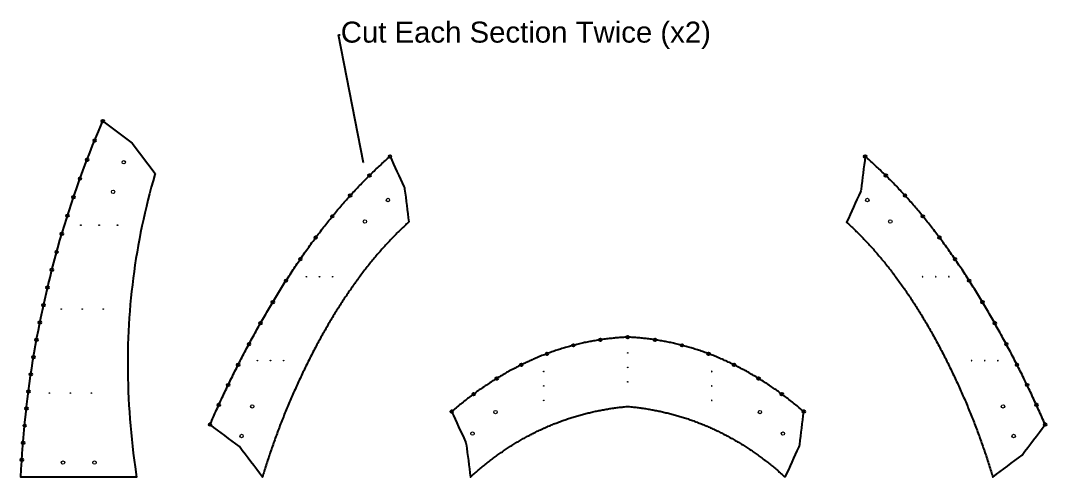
# Model space of a CAD drawing. Header units: inches. Extents: x -1683 to 11264, y -1696 to 865.
# Drawn here: x 709.9 to 905.3, y 91.1 to 178.2 of the extents above; entities that cross this region are included whole.
import ezdxf
from ezdxf import colors
from ezdxf.entities.mleader import LeaderData, LeaderLine
from ezdxf.math import Vec2, Vec3

# ---------------------------------------------------------------- set-up
doc = ezdxf.new("R2010")
doc.units = ezdxf.units.IN
doc.header["$MEASUREMENT"] = 0
doc.layers.add('Annotation', color=7, linetype='Continuous', lineweight=9)
doc.layers.add('Drilling', color=3, linetype='Continuous', lineweight=13)
doc.layers.add('OLD1', color=1, linetype='Continuous')
doc.styles.get("Standard").update_dxf_attribs({"font": 'Arial.ttf'})

# ---------------------------------------------------------------- blocks, each defined once
blk = doc.blocks.new('*U39')
at = {"layer": 'Drilling'}
blk.add_circle((0, 0), 0.0625, dxfattribs=at)
blk = doc.blocks.new('*U40')
at = {"layer": 'Drilling', "color": 0, "linetype": 'ByBlock', "lineweight": -2, "transparency": 16777216}
for p in [(0, 0), (4, 0), (8, 0)]:
    blk.add_blockref('*U39', p, dxfattribs=at)
blk = doc.blocks.new('*U41')
at = {"layer": 'Drilling'}
blk.add_circle((0, 0), 0.0625, dxfattribs=at)
blk = doc.blocks.new('*U42')
at = {"layer": 'Drilling', "color": 0, "linetype": 'ByBlock', "lineweight": -2, "transparency": 16777216}
for p in [(0, 0), (4, 0), (8, 0)]:
    blk.add_blockref('*U41', p, dxfattribs=at)
blk = doc.blocks.new('*U43')
at = {"layer": 'Drilling'}
blk.add_circle((0, 0), 0.0625, dxfattribs=at)
blk = doc.blocks.new('*U44')
at = {"layer": 'Drilling', "color": 0, "linetype": 'ByBlock', "lineweight": -2, "transparency": 16777216}
for p in [(0, 0), (3.5, 0), (7, 0)]:
    blk.add_blockref('*U43', p, dxfattribs=at)
blk = doc.blocks.new('*U45')
at = {"layer": 'Drilling'}
blk.add_circle((0, 0), 0.0625, dxfattribs=at)
blk = doc.blocks.new('*U46')
at = {"layer": 'Drilling', "color": 0, "linetype": 'ByBlock', "lineweight": -2, "transparency": 16777216}
for p in [(0, 0), (2.75, 0), (5.5, 0)]:
    blk.add_blockref('*U45', p, dxfattribs=at)
blk = doc.blocks.new('*U47')
at = {"layer": 'Drilling'}
blk.add_circle((0, 0), 0.0625, dxfattribs=at)
blk = doc.blocks.new('*U48')
at = {"layer": 'Drilling', "color": 0, "linetype": 'ByBlock', "lineweight": -2, "transparency": 16777216}
for p in [(0, 0), (2.75, 0), (5.5, 0)]:
    blk.add_blockref('*U47', p, dxfattribs=at)
blk = doc.blocks.new('*U49')
at = {"layer": 'Drilling'}
blk.add_circle((0, 0), 0.0625, dxfattribs=at)
blk = doc.blocks.new('*U50')
at = {"layer": 'Drilling', "color": 0, "linetype": 'ByBlock', "lineweight": -2, "transparency": 16777216}
for p in [(0, 0), (2.75, 0), (5.5, 0)]:
    blk.add_blockref('*U49', p, dxfattribs=at)
blk = doc.blocks.new('*U51')
at = {"layer": 'Drilling'}
blk.add_circle((0, 0), 0.0625, dxfattribs=at)
blk = doc.blocks.new('*U52')
at = {"layer": 'Drilling', "color": 0, "linetype": 'ByBlock', "lineweight": -2, "transparency": 16777216}
for p in [(0, 0), (2.5, 0), (5, 0)]:
    blk.add_blockref('*U51', p, dxfattribs=at)
blk = doc.blocks.new('*U53')
at = {"layer": 'Drilling'}
blk.add_circle((0, 0), 0.0625, dxfattribs=at)
blk = doc.blocks.new('*U54')
at = {"layer": 'Drilling', "color": 0, "linetype": 'ByBlock', "lineweight": -2, "transparency": 16777216}
for p in [(0, 0), (2.5, 0), (5, 0)]:
    blk.add_blockref('*U53', p, dxfattribs=at)
blk = doc.blocks.new('*U306')
at = {"layer": 'Drilling'}
blk.add_circle((0, 0), 0.0625, dxfattribs=at)
blk = doc.blocks.new('*U307')
at = {"layer": 'Drilling', "color": 0, "linetype": 'ByBlock', "lineweight": -2, "transparency": 16777216}
for p in [(0, 0), (2.5, 0), (5, 0)]:
    blk.add_blockref('*U306', p, dxfattribs=at)
blk = doc.blocks.new('*U308')
at = {"layer": 'Drilling'}
blk.add_circle((0, 0), 0.0625, dxfattribs=at)
blk = doc.blocks.new('*U309')
at = {"layer": 'Drilling', "color": 0, "linetype": 'ByBlock', "lineweight": -2, "transparency": 16777216}
for p in [(0, 0), (2.5, 0), (5, 0)]:
    blk.add_blockref('*U308', p, dxfattribs=at)

msp = doc.modelspace()

# ---------------------------------------------------------------- linework, layer by layer
msp.add_lwpolyline([(735.52739, 149.04195), (735.4745, 148.86559), (735.12179, 147.64598), (734.78153, 146.42435), (734.45371, 145.20068), (734.13833, 143.97497), (733.83538, 142.7472), (733.54485, 141.51736), (733.26675, 140.28545), (733.00107, 139.05145), (732.74781, 137.81534), (732.50695, 136.57713), (732.27851, 135.33679), (732.06248, 134.09432), (731.85885, 132.84969), (731.66762, 131.60291), (731.4888, 130.35396), (731.32238, 129.10283), (731.16835, 127.8495), (731.02673, 126.59397), (730.89751, 125.33622), (730.78069, 124.07624), (730.67627, 122.81401), (730.58426, 121.54954), (730.50465, 120.28279), (730.43744, 119.01378), (730.38265, 117.74247), (730.34026, 116.46887), (730.31029, 115.19296), (730.29273, 113.91473), (730.28759, 112.63417), (730.29488, 111.35126), (730.3146, 110.06601), (730.34674, 108.77839), (730.39132, 107.48841), (730.44835, 106.19604), (730.51781, 104.90128), (730.59973, 103.60413), (730.69411, 102.30457), (730.80095, 101.00259), (730.92025, 99.69819), (731.05203, 98.39136), (731.19629, 97.08209), (731.35303, 95.77038), (731.52227, 94.45621), (731.70401, 93.13958), (731.98667, 91.21999), (709.93897, 91.21999), (710.01756, 92.72171), (710.10693, 94.22033), (710.2071, 95.71586), (710.31806, 97.20828), (710.43981, 98.69761), (710.57235, 100.18384), (710.71568, 101.66698), (710.8698, 103.14701), (711.03472, 104.62395), (711.21042, 106.09779), (711.39692, 107.56853), (711.59421, 109.03618), (711.80229, 110.50073), (712.02116, 111.96218), (712.25082, 113.42053), (712.49127, 114.87578), (712.74251, 116.32794), (713.00455, 117.777), (713.27737, 119.22296), (713.56099, 120.66583), (713.8554, 122.10559), (714.1606, 123.54226), (714.47659, 124.97583), (714.80337, 126.4063), (715.14094, 127.83368), (715.4893, 129.25796), (715.84846, 130.67914), (716.2184, 132.09722), (716.59914, 133.51221), (716.99067, 134.92409), (717.39299, 136.33288), (717.8061, 137.73858), (718.23, 139.14117), (718.66469, 140.54067), (719.11018, 141.93707), (719.56645, 143.33037), (720.03352, 144.72057), (720.51138, 146.10768), (721.00002, 147.49169), (721.49946, 148.8726), (722.00969, 150.25041), (722.53072, 151.62513), (723.06253, 152.99674), (723.60513, 154.36527), (724.15853, 155.73069), (724.72272, 157.09301), (725.29769, 158.45224), (725.54486, 159.02447), (731.13592, 154.83336)], close=True)
for points, knots in [([(780.24374, 152.28977), (780.16539, 152.22282), (780.08703, 152.15588), (780.00868, 152.08893), (779.71963, 151.83433), (779.43058, 151.57973), (779.14152, 151.32513), (778.85373, 151.06397), (778.56593, 150.80281), (778.27813, 150.54165), (777.99158, 150.27393), (777.70504, 150.00621), (777.41849, 149.73848), (777.1332, 149.4642), (776.8479, 149.18992), (776.56261, 148.91564), (776.27857, 148.6348), (775.99453, 148.35396), (775.71048, 148.07312), (775.4277, 147.78572), (775.14491, 147.49831), (774.86212, 147.21091), (774.58058, 146.91695), (774.29904, 146.62299), (774.01751, 146.32903), (773.73722, 146.02851), (773.45694, 145.72798), (773.17666, 145.42746), (772.89763, 145.12038), (772.61859, 144.8133), (772.33956, 144.50622), (772.06178, 144.19257), (771.78401, 143.87893), (771.50623, 143.56529), (771.2297, 143.24509), (770.95317, 142.92488), (770.67665, 142.60468), (770.40137, 142.27792), (770.1261, 141.95115), (769.85083, 141.62439), (769.5768, 141.29107), (769.30278, 140.95775), (769.02876, 140.62442), (768.75599, 140.28454), (768.48322, 139.94466), (768.21045, 139.60477), (767.93894, 139.25833), (767.66742, 138.91189), (767.39591, 138.56544), (767.12564, 138.21244), (766.85538, 137.85943), (766.58511, 137.50643), (766.3161, 137.14687), (766.04709, 136.7873), (765.77808, 136.42774), (765.51032, 136.06161), (765.24256, 135.69549), (764.9748, 135.32937), (764.7083, 134.95668), (764.44179, 134.584), (764.17528, 134.21131), (763.91003, 133.83207), (763.64478, 133.45282), (763.37952, 133.07358), (763.11552, 132.68777), (762.85152, 132.30197), (762.58752, 131.91616), (762.32477, 131.5238), (762.06202, 131.13143), (761.79927, 130.73907), (761.53777, 130.34014), (761.27628, 129.94122), (761.01478, 129.54229), (760.75454, 129.13681), (760.49429, 128.73132), (760.23405, 128.32584), (759.97506, 127.91379), (759.71607, 127.50174), (759.45707, 127.0897), (759.19933, 126.67109), (758.9416, 126.25249), (758.68386, 125.83388), (758.42737, 125.40871), (758.17088, 124.98355), (757.9144, 124.55838), (757.65916, 124.12666), (757.40393, 123.69493), (757.14869, 123.2632), (756.89589, 122.82768), (756.64308, 122.39216), (756.39027, 121.95664), (756.14106, 121.52008), (755.89184, 121.08353), (755.64263, 120.64697), (755.39702, 120.20938), (755.1514, 119.7718), (754.90579, 119.33421), (754.66377, 118.89559), (754.42175, 118.45697), (754.17973, 118.01835), (753.94131, 117.5787), (753.70289, 117.13904), (753.46447, 116.69939), (753.22965, 116.2587), (752.99482, 115.81802), (752.76, 115.37733), (752.52877, 114.93562), (752.29755, 114.4939), (752.06632, 114.05218), (751.83869, 113.60943), (751.61106, 113.16668), (751.38343, 112.72393), (751.1594, 112.28015), (750.93536, 111.83636), (750.71133, 111.39258), (750.4909, 110.94777), (750.27046, 110.50295), (750.05003, 110.05814), (749.83319, 109.61229), (749.61635, 109.16644), (749.39951, 108.72059), (749.18627, 108.27371), (748.97303, 107.82683), (748.75979, 107.37995), (748.55014, 106.93204), (748.3405, 106.48412), (748.13085, 106.03621), (747.9248, 105.58727), (747.71876, 105.13832), (747.51271, 104.68937), (747.31026, 104.2394), (747.10781, 103.78942), (746.90536, 103.33944), (746.70651, 102.88843), (746.50765, 102.43742), (746.3088, 101.98641), (746.19593, 101.72511), (746.08307, 101.46381), (745.9702, 101.20251), (747.83389, 99.80547), (749.69757, 98.40843), (751.56126, 97.0114), (753.02508, 95.08093), (754.4889, 93.15046), (755.95272, 91.21999), (756.05681, 91.56707), (756.1609, 91.91415), (756.26499, 92.26123), (756.39086, 92.66642), (756.51674, 93.07162), (756.64261, 93.47682), (756.77264, 93.88135), (756.90266, 94.28588), (757.03269, 94.69041), (757.16687, 95.09428), (757.30106, 95.49815), (757.43524, 95.90202), (757.57358, 96.30523), (757.71193, 96.70844), (757.85027, 97.11166), (757.99277, 97.51421), (758.13528, 97.91677), (758.27778, 98.31932), (758.42445, 98.72122), (758.57111, 99.12313), (758.71778, 99.52503), (758.86862, 99.92628), (759.01945, 100.32753), (759.17028, 100.72878), (759.32528, 101.12939), (759.48029, 101.52999), (759.63529, 101.93059), (759.79446, 102.33055), (759.95363, 102.73051), (760.11281, 103.13047), (760.27615, 103.52979), (760.4395, 103.9291), (760.60284, 104.32842), (760.77037, 104.72709), (760.93789, 105.12577), (761.10541, 105.52444), (761.27711, 105.92248), (761.44881, 106.32052), (761.62051, 106.71856), (761.79639, 107.11596), (761.97228, 107.51336), (762.14816, 107.91076), (762.32822, 108.30752), (762.50829, 108.70429), (762.68836, 109.10106), (762.87261, 109.49719), (763.05686, 109.89333), (763.24111, 110.28946), (763.42956, 110.68496), (763.618, 111.08047), (763.80644, 111.47597), (763.99908, 111.87084), (764.19171, 112.26572), (764.38434, 112.66059), (764.58103, 113.05455), (764.77771, 113.44851), (764.9744, 113.84247), (765.17386, 114.23255), (765.37332, 114.62264), (765.57278, 115.01272), (765.774, 115.39652), (765.97523, 115.78032), (766.17645, 116.16412), (766.37957, 116.54189), (766.58268, 116.91965), (766.78579, 117.29742), (766.99077, 117.66916), (767.19576, 118.04089), (767.40075, 118.41262), (767.6076, 118.77833), (767.81446, 119.14403), (768.02131, 119.50974), (768.23003, 119.86941), (768.43874, 120.22909), (768.64745, 120.58877), (768.85802, 120.94242), (769.06858, 121.29607), (769.27914, 121.64973), (769.49155, 121.99736), (769.70395, 122.34499), (769.91636, 122.69262), (770.13059, 123.03423), (770.34483, 123.37584), (770.55907, 123.71746), (770.77512, 124.05305), (770.99118, 124.38865), (771.20724, 124.72425), (771.42511, 125.05384), (771.64298, 125.38343), (771.86085, 125.71302), (772.08053, 126.03661), (772.3002, 126.3602), (772.51987, 126.68378), (772.74134, 127.00137), (772.96281, 127.31896), (773.18428, 127.63655), (773.40753, 127.94815), (773.63078, 128.25974), (773.85404, 128.57134), (774.07907, 128.87696), (774.30409, 129.18257), (774.52912, 129.48819), (774.75592, 129.78782), (774.98271, 130.08746), (775.20951, 130.3871), (775.43806, 130.68077), (775.66661, 130.97444), (775.89517, 131.26811), (776.12547, 131.55583), (776.35577, 131.84354), (776.58607, 132.13125), (776.81812, 132.41302), (777.05016, 132.69478), (777.2822, 132.97655), (777.51598, 133.25238), (777.74975, 133.52821), (777.98353, 133.80404), (778.21903, 134.07394), (778.45453, 134.34384), (778.69003, 134.61375), (778.92725, 134.87774), (779.16447, 135.14173), (779.40169, 135.40572), (779.64063, 135.66381), (779.87956, 135.9219), (780.11849, 136.17999), (780.35913, 136.4322), (780.59977, 136.6844), (780.84041, 136.93661), (781.08275, 137.18294), (781.32509, 137.42927), (781.56743, 137.67561), (781.81146, 137.91609), (782.0555, 138.15657), (782.29954, 138.39704), (782.54527, 138.63168), (782.791, 138.86632), (783.03673, 139.10096), (783.28415, 139.32978), (783.53157, 139.5586), (783.77899, 139.78741), (783.79425, 139.80108), (783.80952, 139.81474), (783.82478, 139.82841), (783.5577, 141.91971), (783.29061, 144.01101), (783.02353, 146.10231), (783.00374, 146.25727), (782.95945, 146.41087), (782.89394, 146.55269), (782.01054, 148.46505), (781.12714, 150.37741), (780.24374, 152.28977)], [0, 0, 0, 0, 1, 1, 1, 2, 2, 2, 3, 3, 3, 4, 4, 4, 5, 5, 5, 6, 6, 6, 7, 7, 7, 8, 8, 8, 9, 9, 9, 10, 10, 10, 11, 11, 11, 12, 12, 12, 13, 13, 13, 14, 14, 14, 15, 15, 15, 16, 16, 16, 17, 17, 17, 18, 18, 18, 19, 19, 19, 20, 20, 20, 21, 21, 21, 22, 22, 22, 23, 23, 23, 24, 24, 24, 25, 25, 25, 26, 26, 26, 27, 27, 27, 28, 28, 28, 29, 29, 29, 30, 30, 30, 31, 31, 31, 32, 32, 32, 33, 33, 33, 34, 34, 34, 35, 35, 35, 36, 36, 36, 37, 37, 37, 38, 38, 38, 39, 39, 39, 40, 40, 40, 41, 41, 41, 42, 42, 42, 43, 43, 43, 44, 44, 44, 45, 45, 45, 46, 46, 46, 47, 47, 47, 48, 48, 48, 49, 49, 49, 50, 50, 50, 51, 51, 51, 52, 52, 52, 53, 53, 53, 54, 54, 54, 55, 55, 55, 56, 56, 56, 57, 57, 57, 58, 58, 58, 59, 59, 59, 60, 60, 60, 61, 61, 61, 62, 62, 62, 63, 63, 63, 64, 64, 64, 65, 65, 65, 66, 66, 66, 67, 67, 67, 68, 68, 68, 69, 69, 69, 70, 70, 70, 71, 71, 71, 72, 72, 72, 73, 73, 73, 74, 74, 74, 75, 75, 75, 76, 76, 76, 77, 77, 77, 78, 78, 78, 79, 79, 79, 80, 80, 80, 81, 81, 81, 82, 82, 82, 83, 83, 83, 84, 84, 84, 85, 85, 85, 86, 86, 86, 87, 87, 87, 88, 88, 88, 89, 89, 89, 90, 90, 90, 91, 91, 91, 92, 92, 92, 93, 93, 93, 94, 94, 94, 95, 95, 95, 96, 96, 96, 96.992445375, 96.992445375, 96.992445375, 97.461095006, 97.461095006, 97.461095006, 98.461095006, 98.461095006, 98.461095006, 98.461095006]), ([(870.72819, 152.28978), (870.80654, 152.22283), (870.88489, 152.15588), (870.96325, 152.08893), (871.2523, 151.83433), (871.54135, 151.57973), (871.8304, 151.32513), (872.1182, 151.06397), (872.406, 150.80281), (872.6938, 150.54165), (872.98034, 150.27393), (873.26689, 150.00621), (873.55344, 149.73849), (873.83873, 149.46421), (874.12402, 149.18993), (874.40932, 148.91565), (874.69336, 148.6348), (874.9774, 148.35396), (875.26144, 148.07312), (875.54423, 147.78572), (875.82702, 147.49832), (876.10981, 147.21092), (876.39135, 146.91696), (876.67288, 146.62299), (876.95442, 146.32903), (877.2347, 146.02851), (877.51499, 145.72799), (877.79527, 145.42747), (878.0743, 145.12038), (878.35333, 144.8133), (878.63236, 144.50622), (878.91014, 144.19258), (879.18792, 143.87894), (879.4657, 143.56529), (879.74223, 143.24509), (880.01875, 142.92489), (880.29528, 142.60468), (880.57055, 142.27792), (880.84583, 141.95116), (881.1211, 141.6244), (881.39512, 141.29107), (881.66914, 140.95775), (881.94317, 140.62443), (882.21593, 140.28454), (882.4887, 139.94466), (882.76147, 139.60478), (883.03299, 139.25833), (883.3045, 138.91189), (883.57602, 138.56545), (883.84629, 138.21244), (884.11655, 137.85944), (884.38681, 137.50644), (884.65582, 137.14687), (884.92484, 136.78731), (885.19385, 136.42774), (885.46161, 136.06162), (885.72937, 135.69549), (885.99712, 135.32937), (886.26363, 134.95669), (886.53014, 134.584), (886.79664, 134.21132), (887.0619, 133.83207), (887.32715, 133.45283), (887.59241, 133.07358), (887.85641, 132.68778), (888.12041, 132.30197), (888.38441, 131.91617), (888.64716, 131.5238), (888.90991, 131.13144), (889.17266, 130.73907), (889.43415, 130.34015), (889.69565, 129.94122), (889.95715, 129.5423), (890.21739, 129.13681), (890.47763, 128.73133), (890.73788, 128.32584), (890.99687, 127.91379), (891.25586, 127.50175), (891.51485, 127.0897), (891.77259, 126.6711), (892.03033, 126.25249), (892.28807, 125.83389), (892.54456, 125.40872), (892.80104, 124.98355), (893.05753, 124.55839), (893.31276, 124.12666), (893.568, 123.69493), (893.82323, 123.26321), (894.07604, 122.82768), (894.32885, 122.39216), (894.58166, 121.95664), (894.83087, 121.52009), (895.08008, 121.08353), (895.32929, 120.64698), (895.57491, 120.20939), (895.82052, 119.7718), (896.06614, 119.33421), (896.30816, 118.89559), (896.55018, 118.45697), (896.79219, 118.01835), (897.03061, 117.5787), (897.26904, 117.13905), (897.50746, 116.69939), (897.74228, 116.25871), (897.9771, 115.81802), (898.21193, 115.37734), (898.44315, 114.93562), (898.67438, 114.4939), (898.90561, 114.05219), (899.13324, 113.60944), (899.36087, 113.16669), (899.5885, 112.72394), (899.81253, 112.28015), (900.03656, 111.83637), (900.26059, 111.39259), (900.48103, 110.94777), (900.70147, 110.50296), (900.9219, 110.05814), (901.13874, 109.61229), (901.35558, 109.16644), (901.57242, 108.7206), (901.78566, 108.27372), (901.9989, 107.82684), (902.21214, 107.37996), (902.42179, 106.93204), (902.63143, 106.48413), (902.84107, 106.03622), (903.04712, 105.58727), (903.25317, 105.13833), (903.45922, 104.68938), (903.66167, 104.2394), (903.86412, 103.78942), (904.06657, 103.33945), (904.26542, 102.88843), (904.46427, 102.43742), (904.66313, 101.98641), (904.77599, 101.72511), (904.88886, 101.46381), (905.00173, 101.20251), (903.53791, 99.27204), (902.07409, 97.34157), (900.61027, 95.4111), (898.74658, 94.01407), (896.88289, 92.61703), (895.0192, 91.21999), (894.91511, 91.56707), (894.81102, 91.91415), (894.70693, 92.26123), (894.58106, 92.66643), (894.45519, 93.07163), (894.32932, 93.47682), (894.19929, 93.88135), (894.06926, 94.28589), (893.93924, 94.69042), (893.80505, 95.09429), (893.67087, 95.49816), (893.53669, 95.90203), (893.39834, 96.30524), (893.26, 96.70845), (893.12166, 97.11166), (892.97915, 97.51422), (892.83665, 97.91677), (892.69415, 98.31933), (892.54748, 98.72123), (892.40081, 99.12313), (892.25414, 99.52503), (892.10331, 99.92628), (891.95248, 100.32754), (891.80164, 100.72879), (891.64664, 101.12939), (891.49164, 101.53), (891.33664, 101.9306), (891.17747, 102.33056), (891.01829, 102.73052), (890.85912, 103.13048), (890.69578, 103.52979), (890.53243, 103.92911), (890.36908, 104.32842), (890.20156, 104.7271), (890.03404, 105.12577), (889.86652, 105.52445), (889.69482, 105.92249), (889.52312, 106.32052), (889.35141, 106.71856), (889.17553, 107.11596), (888.99965, 107.51336), (888.82377, 107.91076), (888.6437, 108.30753), (888.46364, 108.7043), (888.28357, 109.10106), (888.09932, 109.4972), (887.91506, 109.89333), (887.73081, 110.28946), (887.54237, 110.68497), (887.35393, 111.08047), (887.16549, 111.47597), (886.97285, 111.87085), (886.78022, 112.26572), (886.58758, 112.6606), (886.3909, 113.05456), (886.19421, 113.44851), (885.99753, 113.84247), (885.79807, 114.23256), (885.59861, 114.62264), (885.39915, 115.01273), (885.19792, 115.39653), (884.9967, 115.78033), (884.79547, 116.16413), (884.59236, 116.54189), (884.38925, 116.91966), (884.18614, 117.29743), (883.98115, 117.66916), (883.77617, 118.04089), (883.57118, 118.41263), (883.36432, 118.77833), (883.15747, 119.14404), (882.95061, 119.50974), (882.7419, 119.86942), (882.53319, 120.2291), (882.32447, 120.58877), (882.11391, 120.94243), (881.90335, 121.29608), (881.69278, 121.64973), (881.48038, 121.99736), (881.26797, 122.34499), (881.05557, 122.69262), (880.84133, 123.03423), (880.6271, 123.37585), (880.41286, 123.71746), (880.1968, 124.05306), (879.98075, 124.38866), (879.76469, 124.72426), (879.54682, 125.05385), (879.32895, 125.38344), (879.11107, 125.71303), (878.8914, 126.03661), (878.67173, 126.3602), (878.45205, 126.68379), (878.23058, 127.00138), (878.00912, 127.31896), (877.78765, 127.63655), (877.56439, 127.94815), (877.34114, 128.25975), (877.11789, 128.57135), (876.89286, 128.87696), (876.66783, 129.18258), (876.4428, 129.48819), (876.21601, 129.78783), (875.98921, 130.08747), (875.76242, 130.3871), (875.53387, 130.68078), (875.30531, 130.97445), (875.07676, 131.26812), (874.84646, 131.55583), (874.61616, 131.84354), (874.38585, 132.13126), (874.15381, 132.41302), (873.92177, 132.69479), (873.68972, 132.97655), (873.45595, 133.25238), (873.22217, 133.52821), (872.9884, 133.80404), (872.7529, 134.07394), (872.51739, 134.34385), (872.28189, 134.61375), (872.04467, 134.87774), (871.80745, 135.14173), (871.57023, 135.40572), (871.3313, 135.66381), (871.09237, 135.9219), (870.85344, 136.17999), (870.6128, 136.4322), (870.37216, 136.68441), (870.13152, 136.93661), (869.88918, 137.18294), (869.64684, 137.42928), (869.4045, 137.67561), (869.16046, 137.91609), (868.91643, 138.15657), (868.67239, 138.39705), (868.42666, 138.63169), (868.18093, 138.86633), (867.9352, 139.10097), (867.69022, 139.32753), (867.44523, 139.55409), (867.20025, 139.78066), (868.07247, 141.70866), (868.94469, 143.63667), (869.8169, 145.56468), (869.88129, 145.70701), (869.92718, 145.86004), (869.94649, 146.01506), (870.20706, 148.10663), (870.46762, 150.1982), (870.72819, 152.28978)], [0, 0, 0, 0, 1, 1, 1, 2, 2, 2, 3, 3, 3, 4, 4, 4, 5, 5, 5, 6, 6, 6, 7, 7, 7, 8, 8, 8, 9, 9, 9, 10, 10, 10, 11, 11, 11, 12, 12, 12, 13, 13, 13, 14, 14, 14, 15, 15, 15, 16, 16, 16, 17, 17, 17, 18, 18, 18, 19, 19, 19, 20, 20, 20, 21, 21, 21, 22, 22, 22, 23, 23, 23, 24, 24, 24, 25, 25, 25, 26, 26, 26, 27, 27, 27, 28, 28, 28, 29, 29, 29, 30, 30, 30, 31, 31, 31, 32, 32, 32, 33, 33, 33, 34, 34, 34, 35, 35, 35, 36, 36, 36, 37, 37, 37, 38, 38, 38, 39, 39, 39, 40, 40, 40, 41, 41, 41, 42, 42, 42, 43, 43, 43, 44, 44, 44, 45, 45, 45, 46, 46, 46, 47, 47, 47, 48, 48, 48, 49, 49, 49, 50, 50, 50, 51, 51, 51, 52, 52, 52, 53, 53, 53, 54, 54, 54, 55, 55, 55, 56, 56, 56, 57, 57, 57, 58, 58, 58, 59, 59, 59, 60, 60, 60, 61, 61, 61, 62, 62, 62, 63, 63, 63, 64, 64, 64, 65, 65, 65, 66, 66, 66, 67, 67, 67, 68, 68, 68, 69, 69, 69, 70, 70, 70, 71, 71, 71, 72, 72, 72, 73, 73, 73, 74, 74, 74, 75, 75, 75, 76, 76, 76, 77, 77, 77, 78, 78, 78, 79, 79, 79, 80, 80, 80, 81, 81, 81, 82, 82, 82, 83, 83, 83, 84, 84, 84, 85, 85, 85, 86, 86, 86, 87, 87, 87, 88, 88, 88, 89, 89, 89, 90, 90, 90, 91, 91, 91, 92, 92, 92, 93, 93, 93, 94, 94, 94, 95, 95, 95, 96, 96, 96, 96.468649631, 96.468649631, 96.468649631, 97.468649631, 97.468649631, 97.468649631, 97.468649631]), ([(855.50712, 91.17223), (856.37934, 93.10024), (857.25156, 95.02825), (858.12378, 96.95626), (858.18817, 97.09859), (858.23405, 97.25162), (858.25337, 97.40664), (858.51393, 99.49821), (858.7745, 101.58978), (859.03506, 103.68135), (858.82311, 103.86245), (858.61116, 104.04354), (858.39921, 104.22463), (858.10766, 104.46611), (857.8161, 104.70759), (857.52454, 104.94907), (857.23173, 105.18399), (856.93893, 105.41891), (856.64612, 105.65383), (856.35206, 105.88219), (856.05799, 106.11055), (855.76393, 106.33891), (855.46862, 106.56071), (855.17331, 106.78251), (854.87799, 107.00431), (854.58143, 107.21955), (854.28486, 107.43479), (853.98829, 107.65003), (853.69047, 107.8587), (853.39266, 108.06738), (853.09484, 108.27606), (852.79577, 108.47818), (852.49669, 108.6803), (852.19762, 108.88242), (851.8973, 109.07798), (851.59698, 109.27353), (851.29665, 109.46909), (850.99508, 109.65809), (850.6935, 109.84709), (850.39192, 110.03609), (850.0891, 110.21853), (849.78627, 110.40096), (849.48344, 110.5834), (849.17936, 110.75928), (848.87528, 110.93516), (848.57119, 111.11103), (848.26586, 111.28035), (847.96053, 111.44967), (847.65519, 111.61899), (847.34861, 111.78174), (847.04202, 111.9445), (846.73544, 112.10726), (846.4276, 112.26346), (846.11976, 112.41965), (845.81192, 112.57585), (845.50283, 112.72549), (845.19374, 112.87512), (844.88465, 113.02476), (844.5743, 113.16784), (844.26396, 113.31091), (843.95362, 113.45399), (843.64202, 113.59051), (843.33042, 113.72702), (843.01883, 113.86354), (842.70598, 113.9935), (842.39313, 114.12345), (842.08028, 114.25341), (841.76618, 114.3768), (841.45208, 114.5002), (841.13798, 114.6236), (840.82262, 114.74043), (840.50727, 114.85727), (840.19192, 114.9741), (839.87531, 115.08438), (839.55871, 115.19465), (839.2421, 115.30493), (838.92424, 115.40864), (838.60638, 115.51236), (838.28852, 115.61607), (837.96941, 115.71323), (837.6503, 115.81038), (837.33119, 115.90754), (837.01083, 115.99813), (836.69046, 116.08873), (836.3701, 116.17932), (836.04848, 116.26336), (835.72687, 116.34739), (835.40525, 116.43143), (835.08238, 116.5089), (834.75952, 116.58638), (834.43665, 116.66385), (834.11253, 116.73476), (833.78841, 116.80568), (833.46428, 116.87659), (833.13891, 116.94095), (832.81354, 117.0053), (832.48816, 117.06965), (832.16154, 117.12745), (831.83491, 117.18524), (831.50829, 117.24304), (831.18041, 117.29427), (830.85253, 117.3455), (830.52465, 117.39674), (830.19552, 117.44141), (829.86639, 117.48608), (829.53726, 117.53075), (829.20687, 117.56887), (828.87649, 117.60698), (828.54611, 117.64509), (828.21447, 117.67665), (827.88284, 117.7082), (827.5512, 117.73975), (827.21831, 117.76474), (826.88542, 117.78974), (826.55253, 117.81473), (826.20306, 117.83316), (825.85359, 117.85159), (825.50412, 117.87003), (825.15465, 117.85159), (824.80518, 117.83316), (824.45571, 117.81473), (824.12282, 117.78974), (823.78993, 117.76474), (823.45704, 117.73975), (823.12541, 117.7082), (822.79377, 117.67665), (822.46214, 117.64509), (822.13175, 117.60698), (821.80137, 117.56887), (821.47099, 117.53075), (821.14185, 117.48608), (820.81272, 117.44141), (820.48359, 117.39674), (820.15571, 117.3455), (819.82784, 117.29427), (819.49996, 117.24304), (819.17333, 117.18524), (818.84671, 117.12745), (818.52008, 117.06965), (818.19471, 117.0053), (817.86933, 116.94095), (817.54396, 116.87659), (817.21984, 116.80568), (816.89572, 116.73476), (816.5716, 116.66385), (816.24873, 116.58638), (815.92586, 116.5089), (815.60299, 116.43143), (815.28138, 116.34739), (814.95976, 116.26336), (814.63814, 116.17932), (814.31778, 116.08873), (813.99742, 115.99813), (813.67705, 115.90754), (813.35794, 115.81038), (813.03883, 115.71323), (812.71972, 115.61607), (812.40186, 115.51236), (812.084, 115.40864), (811.76614, 115.30493), (811.44954, 115.19465), (811.13293, 115.08438), (810.81633, 114.9741), (810.50097, 114.85727), (810.18562, 114.74043), (809.87027, 114.6236), (809.55616, 114.5002), (809.24206, 114.3768), (808.92796, 114.25341), (808.61511, 114.12345), (808.30226, 113.9935), (807.98942, 113.86354), (807.67782, 113.72702), (807.36622, 113.59051), (807.05463, 113.45399), (806.74428, 113.31091), (806.43394, 113.16784), (806.1236, 113.02476), (805.81451, 112.87512), (805.50542, 112.72549), (805.19632, 112.57585), (804.88849, 112.41965), (804.58065, 112.26346), (804.27281, 112.10726), (803.96622, 111.9445), (803.65964, 111.78174), (803.35305, 111.61899), (803.04772, 111.44967), (802.74238, 111.28035), (802.43705, 111.11103), (802.13297, 110.93516), (801.82889, 110.75928), (801.52481, 110.5834), (801.22198, 110.40096), (800.91915, 110.21853), (800.61632, 110.03609), (800.31474, 109.84709), (800.01317, 109.65809), (799.71159, 109.46909), (799.41127, 109.27353), (799.11094, 109.07798), (798.81062, 108.88242), (798.51155, 108.6803), (798.21248, 108.47818), (797.91341, 108.27606), (797.61559, 108.06738), (797.31777, 107.8587), (797.01995, 107.65003), (796.72338, 107.43479), (796.42682, 107.21955), (796.13025, 107.00431), (795.83494, 106.78251), (795.53962, 106.56071), (795.24431, 106.33891), (794.95025, 106.11055), (794.65619, 105.88219), (794.36213, 105.65383), (794.06932, 105.41891), (793.77651, 105.18399), (793.4837, 104.94907), (793.19214, 104.70759), (792.90059, 104.46611), (792.60903, 104.22463), (792.39708, 104.04354), (792.18513, 103.86245), (791.97318, 103.68135), (792.85658, 101.76899), (793.73998, 99.85663), (794.62338, 97.94427), (794.6889, 97.80245), (794.73318, 97.64885), (794.75297, 97.49389), (795.02006, 95.40259), (795.28714, 93.31129), (795.55422, 91.21999), (795.78807, 91.42934), (796.02192, 91.63868), (796.25576, 91.84803), (796.50656, 92.06526), (796.75736, 92.28248), (797.00816, 92.49971), (797.26065, 92.71116), (797.51314, 92.92262), (797.76563, 93.13408), (798.01981, 93.33979), (798.27399, 93.54549), (798.52816, 93.7512), (798.78404, 93.95118), (799.03991, 94.15116), (799.29579, 94.35114), (799.55336, 94.54541), (799.81093, 94.73968), (800.06851, 94.93395), (800.32779, 95.12253), (800.58706, 95.31111), (800.84634, 95.49969), (801.10733, 95.6826), (801.36832, 95.86551), (801.62931, 96.04842), (801.89202, 96.22568), (802.15473, 96.40294), (802.41744, 96.58021), (802.68188, 96.75184), (802.94632, 96.92347), (803.21076, 97.09511), (803.47694, 97.26114), (803.74312, 97.42716), (804.00931, 97.59319), (804.27724, 97.75363), (804.54518, 97.91406), (804.81312, 98.0745), (805.08283, 98.22937), (805.35253, 98.38424), (805.62224, 98.53911), (805.89373, 98.68843), (806.16522, 98.83775), (806.43671, 98.98707), (806.71001, 99.13086), (806.9833, 99.27465), (807.2566, 99.41844), (807.53171, 99.55671), (807.80683, 99.69499), (808.08194, 99.83326), (808.3589, 99.96604), (808.63585, 100.09882), (808.91281, 100.2316), (809.19163, 100.3589), (809.47045, 100.48619), (809.74926, 100.61349), (810.02996, 100.73532), (810.31067, 100.85715), (810.59137, 100.97898), (810.87397, 101.09536), (811.15658, 101.21174), (811.43919, 101.32811), (811.72373, 101.43905), (812.00827, 101.54999), (812.29281, 101.66093), (812.5793, 101.76643), (812.86579, 101.87194), (813.15229, 101.97745), (813.44076, 102.07753), (813.72924, 102.17762), (814.01771, 102.27771), (814.30819, 102.37238), (814.59867, 102.46706), (814.88915, 102.56173), (815.18166, 102.651), (815.47418, 102.74027), (815.76669, 102.82954), (816.06126, 102.91341), (816.35583, 102.99728), (816.6504, 103.08115), (816.94706, 103.15962), (817.24372, 103.23809), (817.54037, 103.31656), (817.83914, 103.38964), (818.13791, 103.46272), (818.43667, 103.53579), (818.73758, 103.60348), (819.03848, 103.67116), (819.33939, 103.73884), (819.64246, 103.80113), (819.94552, 103.86342), (820.24859, 103.9257), (820.55385, 103.98259), (820.8591, 104.03948), (821.16436, 104.09637), (821.47183, 104.14786), (821.77929, 104.19934), (822.08676, 104.25083), (822.39647, 104.29691), (822.70617, 104.34299), (823.01588, 104.38907), (823.32784, 104.42974), (823.63981, 104.47041), (823.95177, 104.51108), (824.26602, 104.54632), (824.58026, 104.58157), (824.89451, 104.61682), (825.09771, 104.63596), (825.30092, 104.6551), (825.50412, 104.67424), (825.70733, 104.6551), (825.91053, 104.63596), (826.11373, 104.61682), (826.42798, 104.58157), (826.74223, 104.54632), (827.05647, 104.51108), (827.36844, 104.47041), (827.6804, 104.42974), (827.99237, 104.38907), (828.30207, 104.34299), (828.61178, 104.29691), (828.92148, 104.25083), (829.22895, 104.19934), (829.53642, 104.14786), (829.84389, 104.09637), (830.14914, 104.03948), (830.4544, 103.98259), (830.75965, 103.9257), (831.06272, 103.86342), (831.36579, 103.80113), (831.66886, 103.73884), (831.96976, 103.67116), (832.27066, 103.60348), (832.57157, 103.53579), (832.87034, 103.46272), (833.1691, 103.38964), (833.46787, 103.31656), (833.76453, 103.23809), (834.06118, 103.15962), (834.35784, 103.08115), (834.65241, 102.99728), (834.94698, 102.91341), (835.24155, 102.82954), (835.53407, 102.74027), (835.82658, 102.651), (836.11909, 102.56173), (836.40957, 102.46706), (836.70005, 102.37238), (836.99053, 102.27771), (837.27901, 102.17762), (837.56748, 102.07753), (837.85596, 101.97745), (838.14245, 101.87194), (838.42894, 101.76643), (838.71544, 101.66093), (838.99998, 101.54999), (839.28451, 101.43905), (839.56905, 101.32811), (839.85166, 101.21174), (840.13427, 101.09536), (840.41688, 100.97898), (840.69758, 100.85715), (840.97828, 100.73532), (841.25898, 100.61349), (841.5378, 100.48619), (841.81662, 100.3589), (842.09543, 100.2316), (842.37239, 100.09882), (842.64934, 99.96604), (842.9263, 99.83326), (843.20142, 99.69499), (843.47653, 99.55671), (843.75165, 99.41844), (844.02494, 99.27465), (844.29823, 99.13086), (844.57153, 98.98707), (844.84302, 98.83775), (845.11451, 98.68843), (845.386, 98.53911), (845.65571, 98.38424), (845.92542, 98.22937), (846.19512, 98.0745), (846.46306, 97.91406), (846.731, 97.75363), (846.99894, 97.59319), (847.26512, 97.42716), (847.5313, 97.26114), (847.79748, 97.09511), (848.06192, 96.92347), (848.32636, 96.75184), (848.5908, 96.58021), (848.85351, 96.40294), (849.11622, 96.22568), (849.37893, 96.04842), (849.63992, 95.86551), (849.90091, 95.6826), (850.1619, 95.49969), (850.42118, 95.31111), (850.68046, 95.12253), (850.93974, 94.93395), (851.19731, 94.73968), (851.45488, 94.54541), (851.71246, 94.35114), (851.96833, 94.15116), (852.2242, 93.95118), (852.48008, 93.7512), (852.73426, 93.54549), (852.98844, 93.33979), (853.24262, 93.13408), (853.49511, 92.92262), (853.7476, 92.71116), (854.00008, 92.49971), (854.25088, 92.28248), (854.50168, 92.06526), (854.75248, 91.84803), (855.00405, 91.62282), (855.25562, 91.3976), (855.50719, 91.17239)], [0, 0, 0, 0, 1, 1, 1, 1.468649631, 1.468649631, 1.468649631, 2.468649631, 2.468649631, 2.468649631, 3.468649631, 3.468649631, 3.468649631, 4.468649631, 4.468649631, 4.468649631, 5.468649631, 5.468649631, 5.468649631, 6.468649631, 6.468649631, 6.468649631, 7.468649631, 7.468649631, 7.468649631, 8.468649631, 8.468649631, 8.468649631, 9.468649631, 9.468649631, 9.468649631, 10.468649631, 10.468649631, 10.468649631, 11.468649631, 11.468649631, 11.468649631, 12.468649631, 12.468649631, 12.468649631, 13.468649631, 13.468649631, 13.468649631, 14.468649631, 14.468649631, 14.468649631, 15.468649631, 15.468649631, 15.468649631, 16.468649631, 16.468649631, 16.468649631, 17.468649631, 17.468649631, 17.468649631, 18.468649631, 18.468649631, 18.468649631, 19.468649631, 19.468649631, 19.468649631, 20.468649631, 20.468649631, 20.468649631, 21.468649631, 21.468649631, 21.468649631, 22.468649631, 22.468649631, 22.468649631, 23.468649631, 23.468649631, 23.468649631, 24.468649631, 24.468649631, 24.468649631, 25.468649631, 25.468649631, 25.468649631, 26.468649631, 26.468649631, 26.468649631, 27.468649631, 27.468649631, 27.468649631, 28.468649631, 28.468649631, 28.468649631, 29.468649631, 29.468649631, 29.468649631, 30.468649631, 30.468649631, 30.468649631, 31.468649631, 31.468649631, 31.468649631, 32.468649631, 32.468649631, 32.468649631, 33.468649631, 33.468649631, 33.468649631, 34.468649631, 34.468649631, 34.468649631, 35.468649631, 35.468649631, 35.468649631, 36.468649631, 36.468649631, 36.468649631, 37.468649631, 37.468649631, 37.468649631, 38.468649631, 38.468649631, 38.468649631, 39.468649631, 39.468649631, 39.468649631, 40.468649631, 40.468649631, 40.468649631, 41.468649631, 41.468649631, 41.468649631, 42.468649631, 42.468649631, 42.468649631, 43.468649631, 43.468649631, 43.468649631, 44.468649631, 44.468649631, 44.468649631, 45.468649631, 45.468649631, 45.468649631, 46.468649631, 46.468649631, 46.468649631, 47.468649631, 47.468649631, 47.468649631, 48.468649631, 48.468649631, 48.468649631, 49.468649631, 49.468649631, 49.468649631, 50.468649631, 50.468649631, 50.468649631, 51.468649631, 51.468649631, 51.468649631, 52.468649631, 52.468649631, 52.468649631, 53.468649631, 53.468649631, 53.468649631, 54.468649631, 54.468649631, 54.468649631, 55.468649631, 55.468649631, 55.468649631, 56.468649631, 56.468649631, 56.468649631, 57.468649631, 57.468649631, 57.468649631, 58.468649631, 58.468649631, 58.468649631, 59.468649631, 59.468649631, 59.468649631, 60.468649631, 60.468649631, 60.468649631, 61.468649631, 61.468649631, 61.468649631, 62.468649631, 62.468649631, 62.468649631, 63.468649631, 63.468649631, 63.468649631, 64.468649631, 64.468649631, 64.468649631, 65.468649631, 65.468649631, 65.468649631, 66.468649631, 66.468649631, 66.468649631, 67.468649631, 67.468649631, 67.468649631, 68.468649631, 68.468649631, 68.468649631, 69.468649631, 69.468649631, 69.468649631, 70.468649631, 70.468649631, 70.468649631, 71.468649631, 71.468649631, 71.468649631, 72.468649631, 72.468649631, 72.468649631, 73.468649631, 73.468649631, 73.468649631, 74.468649631, 74.468649631, 74.468649631, 75.468649631, 75.468649631, 75.468649631, 75.937299263, 75.937299263, 75.937299263, 76.929744637, 76.929744637, 76.929744637, 77.929744637, 77.929744637, 77.929744637, 78.929744637, 78.929744637, 78.929744637, 79.929744637, 79.929744637, 79.929744637, 80.929744637, 80.929744637, 80.929744637, 81.929744637, 81.929744637, 81.929744637, 82.929744637, 82.929744637, 82.929744637, 83.929744637, 83.929744637, 83.929744637, 84.929744637, 84.929744637, 84.929744637, 85.929744637, 85.929744637, 85.929744637, 86.929744637, 86.929744637, 86.929744637, 87.929744637, 87.929744637, 87.929744637, 88.929744637, 88.929744637, 88.929744637, 89.929744637, 89.929744637, 89.929744637, 90.929744637, 90.929744637, 90.929744637, 91.929744637, 91.929744637, 91.929744637, 92.929744637, 92.929744637, 92.929744637, 93.929744637, 93.929744637, 93.929744637, 94.929744637, 94.929744637, 94.929744637, 95.929744637, 95.929744637, 95.929744637, 96.929744637, 96.929744637, 96.929744637, 97.929744637, 97.929744637, 97.929744637, 98.929744637, 98.929744637, 98.929744637, 99.929744637, 99.929744637, 99.929744637, 100.929744637, 100.929744637, 100.929744637, 101.929744637, 101.929744637, 101.929744637, 102.929744637, 102.929744637, 102.929744637, 103.929744637, 103.929744637, 103.929744637, 104.929744637, 104.929744637, 104.929744637, 105.929744637, 105.929744637, 105.929744637, 106.929744637, 106.929744637, 106.929744637, 107.929744637, 107.929744637, 107.929744637, 108.929744637, 108.929744637, 108.929744637, 109.929744637, 109.929744637, 109.929744637, 110.929744637, 110.929744637, 110.929744637, 111.929744637, 111.929744637, 111.929744637, 112.929744637, 112.929744637, 112.929744637, 113.929744637, 113.929744637, 113.929744637, 114.929744637, 114.929744637, 114.929744637, 115.929744637, 115.929744637, 115.929744637, 116.929744637, 116.929744637, 116.929744637, 117.929744637, 117.929744637, 117.929744637, 118.929744637, 118.929744637, 118.929744637, 119.929744637, 119.929744637, 119.929744637, 120.929744637, 120.929744637, 120.929744637, 121.929744637, 121.929744637, 121.929744637, 122.929744637, 122.929744637, 122.929744637, 123.929744637, 123.929744637, 123.929744637, 124.929744637, 124.929744637, 124.929744637, 125.929744637, 125.929744637, 125.929744637, 126.929744637, 126.929744637, 126.929744637, 127.929744637, 127.929744637, 127.929744637, 128.929744637, 128.929744637, 128.929744637, 129.929744637, 129.929744637, 129.929744637, 130.929744637, 130.929744637, 130.929744637, 131.929744637, 131.929744637, 131.929744637, 132.929744637, 132.929744637, 132.929744637, 133.929744637, 133.929744637, 133.929744637, 134.929744637, 134.929744637, 134.929744637, 135.929744637, 135.929744637, 135.929744637, 136.929744637, 136.929744637, 136.929744637, 137.929744637, 137.929744637, 137.929744637, 138.929744637, 138.929744637, 138.929744637, 139.929744637, 139.929744637, 139.929744637, 140.929744637, 140.929744637, 140.929744637, 141.929744637, 141.929744637, 141.929744637, 142.929744637, 142.929744637, 142.929744637, 143.929744637, 143.929744637, 143.929744637, 144.929744637, 144.929744637, 144.929744637, 145.929744637, 145.929744637, 145.929744637, 146.929744637, 146.929744637, 146.929744637, 147.929744637, 147.929744637, 147.929744637, 148.929744637, 148.929744637, 148.929744637, 148.929744637])]:
    msp.add_open_spline(points, degree=3, knots=knots)
at = {"layer": 'Drilling'}
for centre in [(729.5239, 151.20913), (727.49945, 145.56098), (779.83496, 144.00783), (871.13696, 144.00783), (775.45593, 139.90612), (875.516, 139.90612), (753.99814, 104.68347), (800.32248, 103.60283), (850.68576, 103.60283), (896.97379, 104.68348), (795.94344, 99.50112), (855.0648, 99.50112), (751.97369, 99.03532), (898.99824, 99.03533), (717.96282, 93.96999), (723.96282, 93.96999)]:
    msp.add_circle(centre, 0.3225, dxfattribs=at)
at = {"layer": 'OLD1'}
for centre in [(725.54486, 159.02447), (723.99597, 155.32959), (780.24374, 152.28977), (870.72819, 152.28978), (722.55393, 151.68499), (776.31899, 148.67477), (874.65293, 148.67478), (721.21501, 148.08611), (719.97046, 144.53287), (772.65616, 144.85464), (878.31576, 144.85465), (718.81774, 141.02041), (769.24906, 140.89239), (881.72287, 140.8924), (717.74991, 137.54738), (766.08699, 136.84063), (884.88494, 136.84063), (716.76475, 134.10942), (763.15479, 132.74516), (887.81714, 132.74516), (715.85526, 130.7052), (715.02171, 127.32953), (760.43618, 128.64078), (890.53575, 128.64078), (714.2573, 123.98099), (757.9144, 124.55838), (893.05753, 124.55839), (713.55909, 120.65617), (755.56692, 120.51209), (895.405, 120.5121), (712.92745, 117.35065), (820.29513, 117.36729), (825.50412, 117.87003), (830.71311, 117.36729), (753.37487, 116.53124), (815.15294, 116.31383), (835.8553, 116.31383), (897.59706, 116.53124), (712.35685, 114.06224), (810.12604, 114.71836), (840.8822, 114.71836), (751.32712, 112.61238), (805.2599, 112.60663), (845.74835, 112.60663), (899.64481, 112.61239), (711.84522, 110.7874), (800.59385, 110.02201), (850.41439, 110.02201), (711.39108, 107.5225), (749.41534, 108.75314), (901.55659, 108.75314), (796.15811, 107.02453), (854.85013, 107.02453), (711.00429, 104.26217), (747.63246, 104.95028), (791.97318, 103.68135), (859.03506, 103.68135), (903.33947, 104.95029), (710.65198, 101.00787), (745.9702, 101.20251), (905.00173, 101.20251), (710.36244, 97.7512), (710.12499, 94.48989)]:
    msp.add_circle(centre, 0.25, dxfattribs=at)

# ---------------------------------------------------------------- block references
at = {"layer": 'Drilling'}
for name, p in [('*U44', (721.34874, 139.21999)), ('*U309', (764.3116, 129.39803)), ('*U42', (717.63757, 123.21999)), ('*U307', (754.98134, 113.39803)), ('*U40', (715.36874, 107.21999))]:
    msp.add_blockref(name, p, dxfattribs=at)
at = {"layer": 'Drilling', "xscale": -1}
for name, p in [('*U54', (886.66032, 129.39803)), ('*U52', (895.99059, 113.39803))]:
    msp.add_blockref(name, p, dxfattribs=at)
at = {"layer": 'Drilling', "rotation": 270}
for name, p in [('*U48', (825.50412, 114.86725)), ('*U46', (809.50412, 111.32705))]:
    msp.add_blockref(name, p, dxfattribs=at)
at = {"layer": 'Drilling', "xscale": -1, "rotation": 90}
msp.add_blockref('*U50', (841.50412, 111.32705), dxfattribs=at)

# ---------------------------------------------------------------- leaders
at = {"layer": 'Annotation'}
ml = msp.add_multileader_mtext('Standard', dxfattribs=at)
ml.set_content('\\A1;Cut Each Section Twice (x2) ', color=256)
ml.set_leader_properties()
ml.build(insert=Vec2(0, 0))
ml.multileader.update_dxf_attribs({"text_right_attachment_type": 6, "dogleg_length": 0.36, "arrow_head_size": 0.18})
ctx = ml.context
ctx.base_point, ctx.arrow_head_size, ctx.landing_gap_size, ctx.plane_origin = Vec3(770.7676, 175.45298), 0.18, 0.09, Vec3(906.30674, 140.21359)
ctx.right_attachment = 6
notes = []
notes.append((ctx, [(1, (1, 1, 0), (770.4076, 175.45298), (1, 0), 0.36, [(0, [(775.2351, 150.90035)], 0, [])])]))
ctx.mtext.insert, ctx.mtext.flow_direction = Vec3(770.8576, 177.99869), 5
for ctx, leaders in notes:
    for number, flags, end, landing, length, lines in leaders:
        leader = LeaderData()
        leader.index, (leader.has_last_leader_line, leader.has_dogleg_vector, leader.attachment_direction) = number, flags
        leader.last_leader_point, leader.dogleg_vector, leader.dogleg_length = Vec3(end), Vec3(landing), length
        for number, points, colour, breaks in lines:
            line = LeaderLine()
            line.index, line.vertices, line.color, line.breaks = number, Vec3.list(points), colors.encode_raw_color(colour), breaks
            leader.lines.append(line)
        ctx.leaders.append(leader)

doc.saveas('drawing.dxf')
